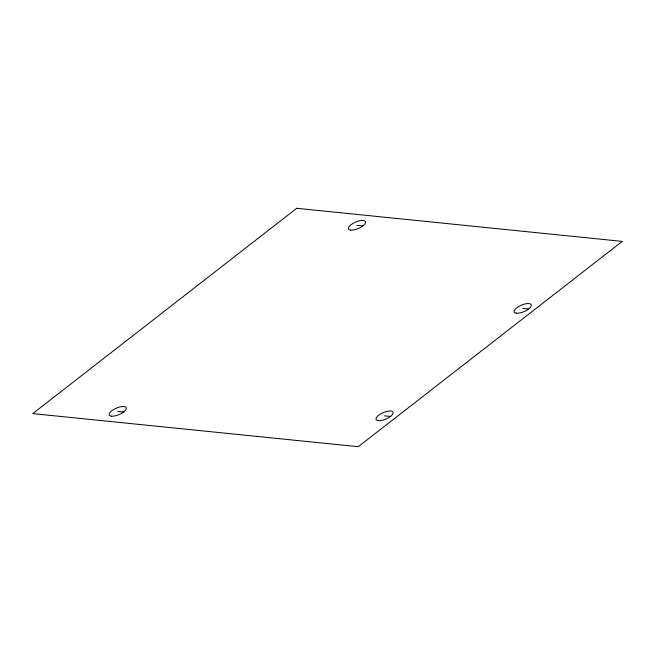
<?xml version="1.0" encoding="UTF-8"?>
<svg xmlns="http://www.w3.org/2000/svg" width="655" height="655" viewBox="0 0 655 655"><rect width="100%" height="100%" fill="white"/><g stroke="black" fill="none" stroke-linecap="round" stroke-linejoin="round"><path stroke-width="0.98" d="M356.942 225.304L362.87 225.901M522.723 308.366L528.659 308.972M384.55 415.843L390.486 416.449M117.736 411.365L123.664 411.962M296.723 208.29L32.75 413.608L358.277 446.71L622.25 241.392L296.723 208.29M378.361 420.657A9.203 3.504 -23.2 0 0 392.787 413.96A9.203 3.504 -23.2 0 0 382.512 412.912A9.203 3.504 -23.2 0 0 378.361 420.657M516.533 313.188A9.203 3.504 -23.2 0 0 530.959 306.483A9.203 3.504 -23.2 0 0 520.684 305.443A9.203 3.504 -23.2 0 0 516.533 313.188M350.752 230.118A9.203 3.504 -23.2 0 0 365.171 223.421A9.203 3.504 -23.2 0 0 354.904 222.373A9.203 3.504 -23.2 0 0 350.752 230.118M111.547 416.179A9.203 3.504 -23.2 0 0 125.965 409.473A9.203 3.504 -23.2 0 0 115.689 408.433A9.203 3.504 -23.2 0 0 111.547 416.179"/></g></svg>
